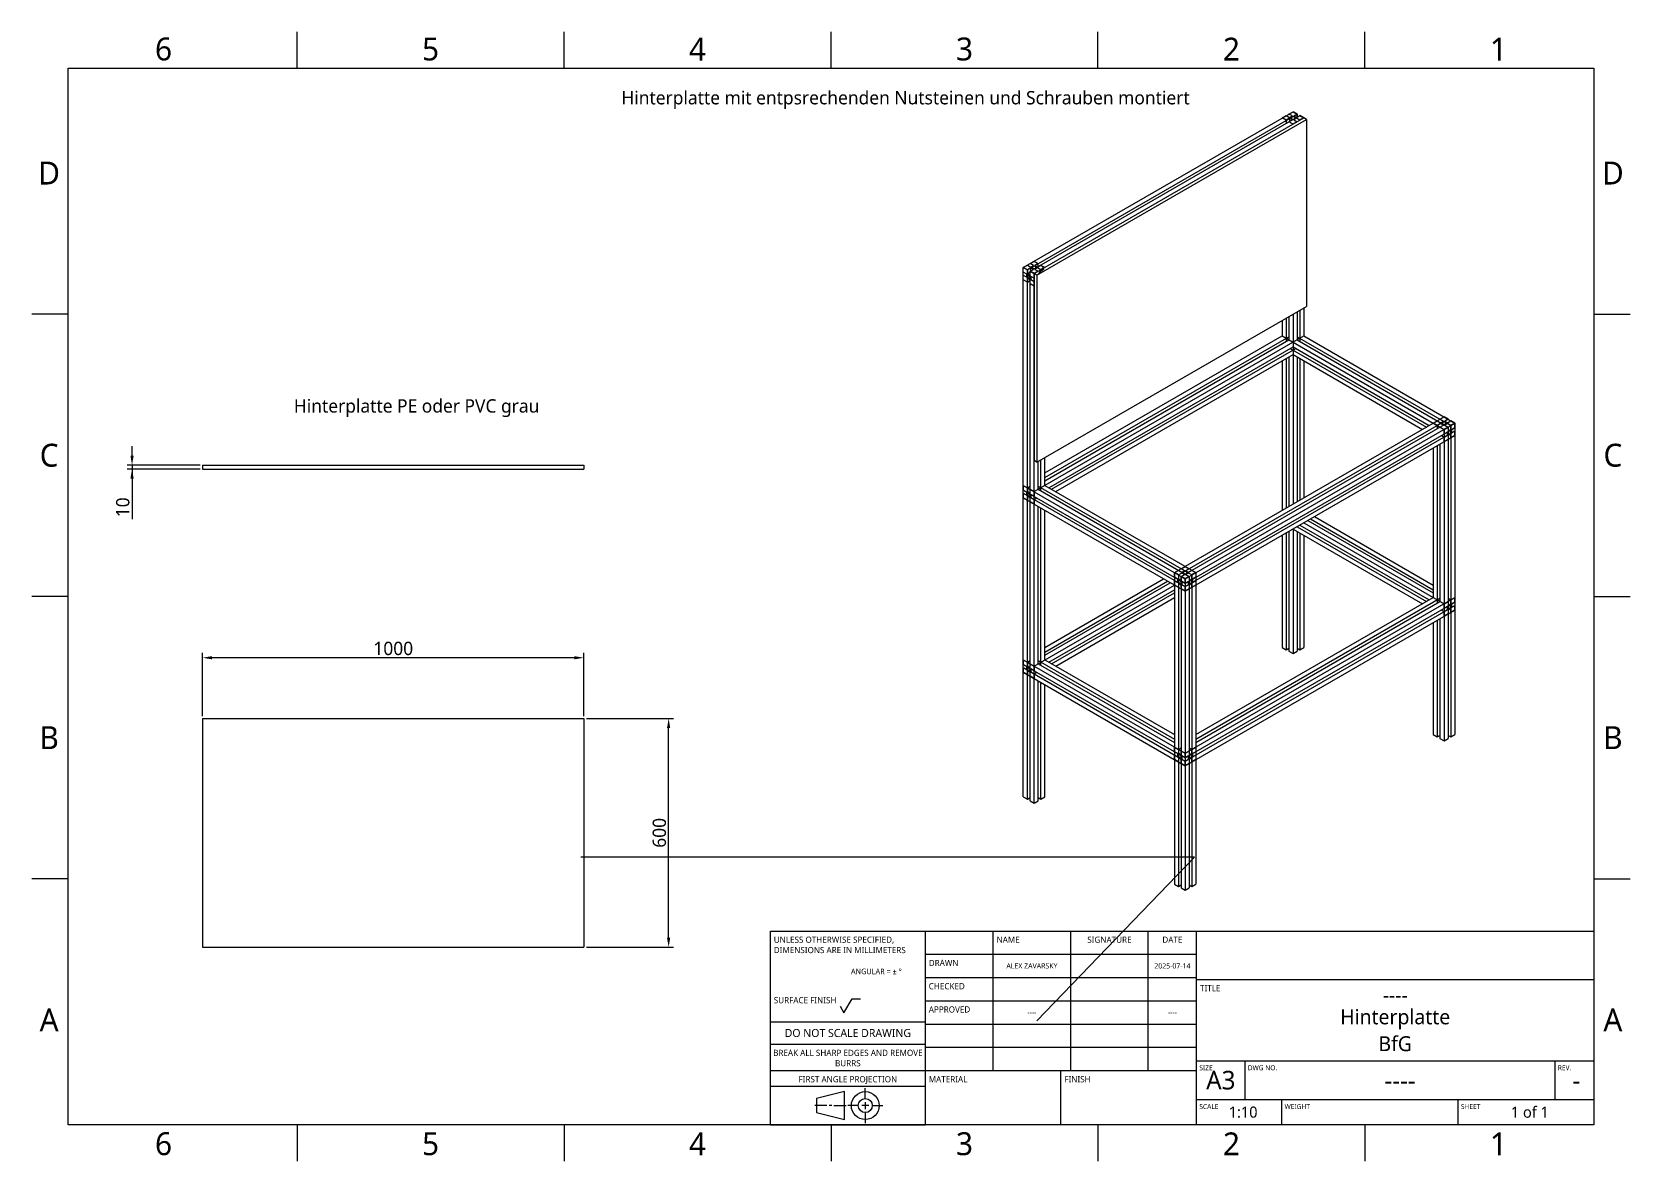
# Model space of a CAD drawing. Extents: x 1 to 420, y 0 to 296.
import ezdxf

# ---------------------------------------------------------------- set-up
doc = ezdxf.new("R2010")
doc.units = 0
doc.header["$LTSCALE"] = 12.7
doc.header["$MEASUREMENT"] = 0
doc.header["$PDMODE"] = 33
doc.header["$PDSIZE"] = 1
doc.layers.get('DEFPOINTS').update_dxf_attribs({"linetype": 'CONTINUOUS'})
for name, color, linetype in [('ANNOTATION_TEXT', 7, 'CONTINUOUS'), ('BORDER_FRAME', 7, 'CONTINUOUS'), ('BORDER_ZONES', 7, 'CONTINUOUS'), ('TITLE_BLOCK', 7, 'CONTINUOUS'), ('VISIBLE', 7, 'CONTINUOUS')]:
    doc.layers.add(name, color=color, linetype=linetype)
doc.styles.add('ONSHAPE-STANDARD', font='NotoSans-Regular.ttf')
doc.styles.add('ONSHAPE-STANDARD-DIMENSION', font='')
doc.styles.add('ONSHAPE-STANDARD-FIELDS', font='')
doc.styles.add('ONSHAPE-STANDARD-NOTESTYLE', font='Noto Sans', dxfattribs={"height": 3.5})
doc.styles.get('ONSHAPE-STANDARD-DIMENSION').set_extended_font_data('Noto Sans')
doc.styles.get('ONSHAPE-STANDARD-FIELDS').set_extended_font_data('Noto Sans')
doc.dimstyles.new('ONSHAPE-ISO-25$0', dxfattribs={"dimtxt": 3.5, "dimasz": 2.5, "dimexe": 1.25, "dimexo": 0.625, "dimtad": 1, "dimtxsty": 'ONSHAPE-STANDARD-DIMENSION', "dimcen": 2.5, "dimclrd": 7, "dimclre": 7, "dimclrt": 7, "dimadec": 1, "dimazin": 3, "dimtfac": 1, "dimtmove": 0, "dimatfit": 3})

# ---------------------------------------------------------------- blocks, each defined once
blk = doc.blocks.new('*D1')
at = {"layer": 'ANNOTATION_TEXT', "color": 7}
for p, q in [((146.36, 116.54), (169.18, 116.54)), ((167.93, 59.04), (167.93, 114.04)), ((146.36, 56.54), (169.18, 56.54))]:
    blk.add_line(p, q, dxfattribs=at)
for points in [[(168.34, 114.04), (167.51, 114.04), (167.93, 116.54)], [(167.51, 59.04), (168.34, 59.04), (167.93, 56.54)]]:
    blk.add_solid(points, dxfattribs=at)
at = {"layer": 'DEFPOINTS', "color": 0}
for p in [(145.73, 116.54), (167.93, 116.54), (167.93, 116.54), (145.73, 56.54)]:
    blk.add_point(p, dxfattribs=at)
at = {"layer": 'ANNOTATION_TEXT', "color": 7, "insert": (165.51, 86.54), "char_height": 3.5, "attachment_point": 5, "rotation": 90, "style": 'ONSHAPE-STANDARD-DIMENSION'}
blk.add_mtext('600', dxfattribs=at)
blk = doc.blocks.new('*D2')
at = {"layer": 'ANNOTATION_TEXT', "color": 7}
for p, q in [((45.73, 117.16), (45.73, 133.69)), ((143.23, 132.44), (48.23, 132.44)), ((145.73, 117.16), (145.73, 133.69))]:
    blk.add_line(p, q, dxfattribs=at)
for points in [[(48.23, 132.86), (48.23, 132.03), (45.73, 132.44)], [(143.23, 132.03), (143.23, 132.86), (145.73, 132.44)]]:
    blk.add_solid(points, dxfattribs=at)
at = {"layer": 'DEFPOINTS', "color": 0}
for p in [(45.73, 132.44), (45.73, 132.44), (45.73, 116.54), (145.73, 116.54)]:
    blk.add_point(p, dxfattribs=at)
at = {"layer": 'ANNOTATION_TEXT', "color": 7, "insert": (95.73, 134.86), "char_height": 3.5, "attachment_point": 5, "style": 'ONSHAPE-STANDARD-DIMENSION'}
blk.add_mtext('1000', dxfattribs=at)
blk = doc.blocks.new('*D3')
at = {"layer": 'ANNOTATION_TEXT', "color": 7}
for p, q in [((27.24, 185.42), (27.24, 187.92)), ((45.11, 182.92), (25.99, 182.92)), ((45.11, 181.92), (25.99, 181.92)), ((27.24, 182.92), (27.24, 181.92)), ((27.24, 181.92), (27.24, 168.8)), ((27.24, 179.42), (27.24, 176.92))]:
    blk.add_line(p, q, dxfattribs=at)
for points in [[(26.83, 185.42), (27.66, 185.42), (27.24, 182.92)], [(27.66, 179.42), (26.83, 179.42), (27.24, 181.92)]]:
    blk.add_solid(points, dxfattribs=at)
at = {"layer": 'DEFPOINTS', "color": 0}
for p in [(27.24, 181.92), (27.24, 181.92), (45.73, 182.92), (45.73, 181.92)]:
    blk.add_point(p, dxfattribs=at)
at = {"layer": 'ANNOTATION_TEXT', "color": 7, "insert": (24.82, 171.88), "char_height": 3.5, "attachment_point": 5, "rotation": 90, "style": 'ONSHAPE-STANDARD-DIMENSION'}
blk.add_mtext('10', dxfattribs=at)

msp = doc.modelspace()

# ---------------------------------------------------------------- linework, layer by layer
at = {"layer": 'ANNOTATION_TEXT', "extrusion": (0, -0.876918, -0.480639)}
msp.add_lwpolyline([(264.4589, -77.5594), (305.7844, -166.7707), (144.9506, -166.7707)], dxfattribs=at)
at = {"layer": 'ANNOTATION_TEXT'}
msp.add_solid([(266.4938, 234.2436), (264.4589, 232.7327), (265.8938, 234.8219)], dxfattribs=at)
at = {"layer": 'BORDER_FRAME'}
for p, q in [((10.5, 10), (10.5, 287)), ((10.5, 287), (410.5, 287)), ((410.5, 287), (410.5, 10)), ((410.5, 10), (10.5, 10))]:
    msp.add_line(p, q, dxfattribs=at)
at = {"layer": 'BORDER_ZONES'}
for p, q in [((70.5, 287), (70.5, 296.5)), ((140.5, 287), (140.5, 296.5)), ((210.5, 287), (210.5, 296.5)), ((280.5, 287), (280.5, 296.5)), ((350.5, 287), (350.5, 296.5)), ((10.5, 222.5), (1, 222.5)), ((410.5, 222.5), (420, 222.5)), ((10.5, 148.5), (1, 148.5)), ((410.5, 148.5), (420, 148.5)), ((10.5, 74.5), (1, 74.5)), ((410.5, 74.5), (420, 74.5)), ((70.5, 10), (70.5, 0.5)), ((140.5, 10), (140.5, 0.5)), ((210.5, 10), (210.5, 0.5)), ((280.5, 10), (280.5, 0.5)), ((350.5, 10), (350.5, 0.5))]:
    msp.add_line(p, q, dxfattribs=at)
at = {"layer": 'TITLE_BLOCK'}
for p, q in [((194.6, 10), (194.6, 60.8)), ((194.6, 60.8), (235.24, 60.8)), ((235.24, 10), (235.24, 60.8)), ((235.24, 60.8), (306.36, 60.8)), ((253.02, 24.224), (253.02, 60.8)), ((273.34, 24.224), (273.34, 60.8)), ((293.66, 24.224), (293.66, 60.8)), ((306.36, 10), (306.36, 60.8)), ((306.36, 60.8), (410.5, 60.8)), ((235.24, 54.704), (306.36, 54.704)), ((235.24, 48.608), (306.36, 48.608)), ((306.36, 48.1), (410.5, 48.1)), ((213.904, 39.3298), (216.0376, 43.0253)), ((216.0376, 43.0253), (218.2728, 43.0253)), ((235.24, 42.512), (306.36, 42.512)), ((212.888, 41.0896), (213.904, 39.3298)), ((194.6, 37.0256), (235.24, 37.0256)), ((235.24, 36.416), (306.36, 36.416)), ((194.6, 31.1328), (235.24, 31.1328)), ((235.24, 30.32), (306.36, 30.32)), ((306.36, 26.764), (410.5, 26.764)), ((319.06, 16.604), (319.06, 26.764)), ((400.34, 16.604), (400.34, 26.764)), ((194.6, 24.224), (235.24, 24.224)), ((235.24, 24.224), (306.36, 24.224)), ((270.8, 10), (270.8, 24.224)), ((194.6, 20.16), (235.24, 20.16)), ((214.0056, 18.697), (206.6904, 16.8682)), ((206.6904, 16.8682), (206.6904, 13.2106)), ((214.0056, 11.3818), (214.0056, 18.697)), ((219.492, 16.8682), (219.492, 19.6114)), ((209.4336, 15.0394), (206.2332, 15.0394)), ((206.6904, 13.2106), (214.0056, 11.3818)), ((210.7138, 15.0394), (209.9822, 15.0394)), ((211.2624, 15.0394), (214.4628, 15.0394)), ((217.6632, 15.0394), (214.92, 15.0394)), ((220.4064, 15.0394), (218.5776, 15.0394)), ((219.492, 15.9538), (219.492, 14.125)), ((219.492, 13.2106), (219.492, 10.4674)), ((221.3208, 15.0394), (224.064, 15.0394)), ((306.36, 16.604), (410.5, 16.604)), ((328.712, 10), (328.712, 16.604)), ((374.94, 10), (374.94, 16.604)), ((194.6, 10), (235.24, 10))]:
    msp.add_line(p, q, dxfattribs=at)
for radius in [3.6576, 1.8288]:
    msp.add_circle((219.492, 15.0394), radius, dxfattribs=at)
at = {"layer": 'VISIBLE'}
for p, q in [((260.9234, 234.7739), (331.6341, 275.5988)), ((261.9841, 234.1616), (332.6947, 274.9864)), ((262.6912, 233.7533), (333.4018, 274.5781)), ((263.7518, 233.1409), (334.4625, 273.9658)), ((263.7518, 233.1409), (334.4625, 273.9658)), ((264.4589, 232.7327), (335.1696, 273.5575)), ((328.8056, 273.9658), (329.8663, 274.5781)), ((329.8663, 273.3534), (328.8056, 273.9658)), ((329.8663, 274.5781), (330.7502, 274.0678)), ((330.7502, 273.8637), (329.8663, 273.3534)), ((329.8663, 273.3534), (329.8663, 272.5369)), ((330.5734, 274.9864), (331.6341, 275.5988)), ((331.4573, 274.4761), (330.5734, 274.9864)), ((330.5734, 272.9451), (331.4573, 273.4554)), ((331.6341, 272.3328), (330.5734, 272.9451)), ((330.7502, 274.0678), (331.4573, 274.4761)), ((331.4573, 273.4554), (330.7502, 273.8637)), ((330.7502, 273.8637), (330.7502, 273.0472)), ((331.6341, 275.5988), (332.6947, 274.9864)), ((332.6947, 274.9864), (331.6341, 275.5988)), ((332.6947, 272.9451), (331.6341, 272.3328)), ((332.6947, 274.9864), (331.8108, 274.4761)), ((331.8108, 274.4761), (332.518, 274.0678)), ((332.518, 273.8637), (331.8108, 273.4554)), ((331.8108, 273.4554), (332.6947, 272.9451)), ((332.518, 274.0678), (333.4018, 274.5781)), ((333.4018, 273.3534), (332.518, 273.8637)), ((332.6947, 274.9864), (332.6947, 274.1699)), ((332.6947, 274.1699), (332.6947, 274.9864)), ((333.4018, 274.5781), (334.4625, 273.9658)), ((334.4625, 273.9658), (333.4018, 274.5781)), ((334.4625, 273.9658), (333.4018, 273.3534)), ((335.1696, 273.5575), (334.4625, 273.9658)), ((335.1696, 273.5575), (335.1696, 224.5677)), ((260.9234, 234.7739), (261.9841, 235.3863)), ((261.9841, 234.1616), (260.9234, 234.7739)), ((260.9234, 95.9695), (260.9234, 234.7739)), ((260.9234, 234.7739), (261.9841, 234.1616)), ((260.9234, 233.5492), (260.9234, 234.7739)), ((261.9841, 235.3863), (262.8679, 234.876)), ((262.8679, 234.6719), (261.9841, 234.1616)), ((262.6912, 235.7945), (263.7518, 236.4069)), ((263.575, 235.2842), (262.6912, 235.7945)), ((262.8679, 234.876), (263.575, 235.2842)), ((262.8679, 233.8554), (262.8679, 234.6719)), ((263.575, 234.2636), (262.8679, 234.6719)), ((263.7518, 236.4069), (264.8125, 235.7945)), ((264.8125, 235.7945), (263.9286, 235.2842)), ((263.9286, 235.2842), (264.6357, 234.876)), ((264.6357, 234.6719), (263.9286, 234.2636)), ((264.6357, 234.876), (265.5196, 235.3863)), ((265.5196, 234.1616), (264.6357, 234.6719)), ((264.8125, 234.978), (264.8125, 235.7945)), ((265.5196, 235.3863), (266.5802, 234.7739)), ((266.5802, 234.7739), (265.5196, 234.1616)), ((261.8073, 233.0389), (260.9234, 233.5492)), ((260.9234, 232.7327), (261.8073, 232.2224)), ((260.9234, 231.5079), (260.9234, 232.7327)), ((261.9841, 230.8956), (260.9234, 231.5079)), ((261.8073, 232.2224), (261.8073, 233.0389)), ((261.9841, 95.3571), (261.9841, 234.1616)), ((261.9841, 234.1616), (261.9841, 233.1409)), ((261.9841, 233.1409), (262.6912, 233.5492)), ((261.9841, 233.1409), (262.6912, 232.7327)), ((261.9841, 231.9162), (261.9841, 230.8956)), ((262.6912, 231.5079), (261.9841, 231.9162)), ((261.9841, 230.8956), (262.6912, 231.3038)), ((262.6912, 233.7533), (263.575, 234.2636)), ((263.7518, 233.1409), (262.6912, 233.7533)), ((262.6912, 94.9489), (262.6912, 233.7533)), ((262.6912, 233.7533), (263.7518, 233.1409)), ((262.6912, 232.7327), (262.6912, 233.7533)), ((262.6912, 230.4873), (262.6912, 231.5079)), ((263.7518, 229.8749), (262.6912, 230.4873)), ((262.8679, 232.4265), (262.8679, 231.61)), ((263.7518, 231.9162), (262.8679, 232.4265)), ((262.8679, 231.61), (263.7518, 231.0997)), ((264.8125, 233.7533), (263.7518, 233.1409)), ((263.7518, 94.3365), (263.7518, 233.1409)), ((263.7518, 233.1409), (263.7518, 231.9162)), ((263.7518, 233.1409), (263.7518, 184.1511)), ((264.4589, 232.7327), (263.7518, 233.1409)), ((263.7518, 231.0997), (263.7518, 229.8749)), ((263.9286, 234.2636), (264.8125, 233.7533)), ((264.4589, 232.7327), (264.4589, 183.7429)), ((264.4589, 183.7429), (335.1696, 224.5677)), ((331.6341, 222.5265), (331.6341, 172.7202)), ((332.6947, 223.1388), (332.6947, 215.7904)), ((333.4018, 223.5471), (333.4018, 215.3821)), ((334.4625, 224.1595), (334.4625, 216.811)), ((328.8056, 220.8935), (328.8056, 216.811)), ((329.8663, 221.5059), (329.8663, 215.3821)), ((330.5734, 221.9141), (330.5734, 215.7904)), ((263.7518, 175.9862), (334.4625, 216.811)), ((266.5802, 180.8851), (328.8056, 216.811)), ((266.5802, 179.6604), (330.5734, 216.6069)), ((266.5802, 178.8439), (330.5734, 215.7904)), ((267.6409, 177.0068), (331.6341, 213.9533)), ((328.8056, 216.811), (371.232, 192.3161)), ((331.6341, 213.9533), (367.343, 193.3367)), ((332.6947, 216.6069), (372.9998, 193.3367)), ((332.6947, 215.7904), (372.2927, 192.9285)), ((334.4625, 216.811), (374.0605, 193.9491)), ((268.348, 176.5985), (332.3412, 213.545)), ((269.4087, 175.9862), (331.6341, 211.912)), ((328.8056, 210.279), (328.8056, 171.0872)), ((329.8663, 210.8914), (329.8663, 171.6996)), ((330.5734, 211.2996), (330.5734, 172.1078)), ((330.927, 213.545), (366.6359, 192.9285)), ((331.6341, 211.912), (365.5752, 192.3161)), ((332.6947, 211.2996), (332.6947, 173.3326)), ((333.4018, 210.8914), (333.4018, 173.7408)), ((334.4625, 210.279), (334.4625, 174.3532)), ((300.5214, 154.7573), (371.232, 195.5821)), ((301.582, 154.1449), (372.2927, 194.9697)), ((302.2891, 153.7366), (372.9998, 194.5615)), ((303.3498, 153.1243), (374.0605, 193.9491)), ((368.4036, 193.9491), (369.4643, 194.5615)), ((369.4643, 193.3367), (368.4036, 193.9491)), ((369.4643, 194.5615), (370.3482, 194.0512)), ((370.3482, 193.847), (369.4643, 193.3367)), ((369.4643, 193.3367), (369.4643, 192.5202)), ((370.1714, 194.9697), (371.232, 195.5821)), ((371.0553, 194.4594), (370.1714, 194.9697)), ((370.1714, 192.9285), (371.0553, 193.4388)), ((371.232, 192.3161), (370.1714, 192.9285)), ((370.3482, 194.0512), (371.0553, 194.4594)), ((371.0553, 193.4388), (370.3482, 193.847)), ((372.2927, 194.9697), (371.232, 195.5821)), ((371.232, 195.5821), (372.2927, 194.9697)), ((371.232, 192.3161), (372.2927, 192.9285)), ((372.2927, 192.9285), (371.232, 192.3161)), ((372.2927, 194.9697), (371.4088, 194.4594)), ((371.4088, 194.4594), (372.1159, 194.0512)), ((372.1159, 193.847), (371.4088, 193.4388)), ((371.4088, 193.4388), (372.2927, 192.9285)), ((372.1159, 194.0512), (372.9998, 194.5615)), ((372.9998, 193.3367), (372.1159, 193.847)), ((372.2927, 192.9285), (372.2927, 191.9079)), ((372.2927, 192.9285), (372.2927, 111.2788)), ((374.0605, 193.9491), (372.9998, 194.5615)), ((372.9998, 194.5615), (374.0605, 193.9491)), ((372.9998, 193.3367), (374.0605, 193.9491)), ((374.0605, 193.9491), (372.9998, 193.3367)), ((372.9998, 192.3161), (372.9998, 193.3367)), ((372.9998, 193.3367), (372.9998, 111.6871)), ((374.0605, 192.7243), (374.0605, 193.9491)), ((374.0605, 193.9491), (374.0605, 192.7243)), ((374.0605, 193.9491), (374.0605, 112.2994)), ((303.3498, 151.8995), (374.0605, 192.7243)), ((303.3498, 151.083), (374.0605, 191.9079)), ((303.3498, 149.8583), (374.0605, 190.6831)), ((370.5249, 190.6831), (371.232, 190.2749)), ((371.232, 191.0914), (371.232, 192.3161)), ((371.232, 192.3161), (371.232, 110.6664)), ((372.1159, 191.6017), (371.232, 191.0914)), ((371.232, 190.2749), (372.1159, 190.7852)), ((371.232, 189.0501), (371.232, 190.2749)), ((372.2927, 189.6625), (371.232, 189.0501)), ((372.1159, 190.7852), (372.1159, 191.6017)), ((372.2927, 191.9079), (372.9998, 192.3161)), ((372.9998, 191.0914), (372.2927, 190.6831)), ((372.2927, 190.6831), (372.2927, 189.6625)), ((372.9998, 190.0707), (372.9998, 191.0914)), ((374.0605, 190.6831), (372.9998, 190.0707)), ((374.0605, 192.7243), (373.1766, 192.214)), ((373.1766, 192.214), (373.1766, 191.3975)), ((373.1766, 191.3975), (374.0605, 191.9079)), ((374.0605, 190.6831), (374.0605, 191.9079)), ((374.0605, 191.9079), (374.0605, 190.6831)), ((266.5802, 177.6192), (266.5802, 184.9676)), ((368.4036, 187.4171), (368.4036, 148.2253)), ((369.4643, 188.0295), (369.4643, 146.7964)), ((370.1714, 188.4377), (370.1714, 147.2047)), ((45.7336, 182.9218), (145.7336, 182.9218)), ((45.7336, 182.9218), (45.7336, 181.9218)), ((45.7336, 181.9218), (145.7336, 181.9218)), ((145.7336, 182.9218), (145.7336, 181.9218)), ((264.4589, 183.7429), (263.7518, 184.1511)), ((264.8125, 176.5985), (264.8125, 183.947)), ((265.5196, 176.1903), (265.5196, 184.3553)), ((260.9234, 176.3944), (260.9234, 177.6192)), ((260.9234, 177.6192), (261.9841, 177.0068)), ((260.9234, 177.6192), (260.9234, 176.3944)), ((260.9234, 177.6192), (303.3498, 153.1243)), ((261.8073, 175.8841), (260.9234, 176.3944)), ((260.9234, 176.3944), (303.3498, 151.8995)), ((261.9841, 177.0068), (262.6912, 177.415)), ((261.9841, 177.0068), (261.9841, 175.9862)), ((261.9841, 175.9862), (262.6912, 175.5779)), ((262.6912, 176.5985), (263.7518, 175.9862)), ((262.6912, 175.5779), (262.6912, 176.5985)), ((263.7518, 175.9862), (263.7518, 174.7614)), ((264.8125, 177.415), (305.1176, 154.1449)), ((264.8125, 176.5985), (304.4105, 153.7366)), ((266.5802, 177.6192), (306.1782, 154.7573)), ((260.9234, 174.3532), (260.9234, 175.5779)), ((260.9234, 175.5779), (261.8073, 175.0676)), ((260.9234, 175.5779), (260.9234, 174.3532)), ((260.9234, 175.5779), (303.3498, 151.083)), ((261.9841, 173.7408), (260.9234, 174.3532)), ((260.9234, 174.3532), (303.3498, 149.8583)), ((261.8073, 175.0676), (261.8073, 175.8841)), ((262.6912, 174.3532), (261.9841, 174.7614)), ((261.9841, 174.7614), (261.9841, 173.7408)), ((262.6912, 173.3326), (262.6912, 174.3532)), ((263.7518, 172.7202), (262.6912, 173.3326)), ((262.8679, 175.2717), (262.8679, 174.4552)), ((263.7518, 174.7614), (262.8679, 175.2717)), ((262.8679, 174.4552), (263.7518, 173.9449)), ((263.7518, 173.9449), (264.4589, 174.3532)), ((263.7518, 173.9449), (263.7518, 172.7202)), ((264.8125, 130.8747), (264.8125, 172.1078)), ((265.5196, 130.4665), (265.5196, 171.6996)), ((266.5802, 131.8954), (266.5802, 171.0872)), ((334.4625, 167.8212), (371.232, 146.5923)), ((335.5232, 168.4336), (368.4036, 149.45)), ((336.2303, 168.8418), (368.4036, 150.2665)), ((337.2909, 169.4542), (368.4036, 151.4913)), ((328.8056, 164.5552), (328.8056, 135.1613)), ((329.8663, 165.1676), (329.8663, 134.549)), ((330.5734, 165.5758), (330.5734, 134.1407)), ((331.6341, 166.1882), (331.6341, 133.5283)), ((331.6341, 166.1882), (365.5752, 146.5923)), ((332.6947, 166.8006), (366.6359, 147.2047)), ((332.6947, 165.5758), (332.6947, 134.1407)), ((333.4018, 167.2088), (367.343, 147.6129)), ((333.4018, 165.1676), (333.4018, 134.549)), ((334.4625, 164.5552), (334.4625, 135.1613)), ((300.5214, 154.7573), (301.582, 155.3696)), ((301.582, 155.3696), (302.4659, 154.8593)), ((302.2891, 155.7779), (303.3498, 156.3903)), ((303.173, 155.2676), (302.2891, 155.7779)), ((302.4659, 154.8593), (303.173, 155.2676)), ((303.3498, 156.3903), (304.4105, 155.7779)), ((304.4105, 155.7779), (303.5266, 155.2676)), ((303.5266, 155.2676), (304.2337, 154.8593)), ((304.2337, 154.8593), (305.1176, 155.3696)), ((305.1176, 155.3696), (306.1782, 154.7573)), ((263.7518, 130.2624), (300.5214, 151.4913)), ((266.5802, 135.1613), (297.6929, 153.1243)), ((266.5802, 133.9366), (298.7536, 152.5119)), ((266.5802, 133.1201), (299.4607, 152.1036)), ((300.5214, 154.7573), (301.582, 154.1449)), ((300.5214, 153.5325), (300.5214, 154.7573)), ((300.5214, 154.7573), (300.5214, 73.1076)), ((301.582, 154.1449), (300.5214, 154.7573)), ((301.4053, 153.0222), (300.5214, 153.5325)), ((300.5214, 152.716), (301.4053, 152.2057)), ((300.5214, 151.4913), (300.5214, 152.716)), ((301.582, 150.8789), (300.5214, 151.4913)), ((301.4053, 152.2057), (301.4053, 153.0222)), ((302.4659, 154.6552), (301.582, 154.1449)), ((301.582, 154.1449), (301.582, 153.1243)), ((301.582, 154.1449), (301.582, 72.4952)), ((301.582, 153.1243), (302.2891, 152.716)), ((301.582, 151.8995), (301.582, 150.8789)), ((302.2891, 151.4913), (301.582, 151.8995)), ((302.2891, 153.7366), (303.173, 154.2469)), ((302.2891, 153.7366), (303.3498, 153.1243)), ((302.2891, 152.716), (302.2891, 153.7366)), ((302.2891, 153.7366), (302.2891, 72.087)), ((303.3498, 153.1243), (302.2891, 153.7366)), ((302.2891, 150.4707), (302.2891, 151.4913)), ((303.173, 154.2469), (302.4659, 154.6552)), ((302.4659, 152.4098), (302.4659, 151.5933)), ((303.3498, 151.8995), (302.4659, 152.4098)), ((302.4659, 151.5933), (303.3498, 151.083)), ((303.3498, 153.1243), (304.4105, 153.7366)), ((304.4105, 153.7366), (303.3498, 153.1243)), ((303.3498, 151.8995), (303.3498, 153.1243)), ((303.3498, 153.1243), (303.3498, 151.8995)), ((303.3498, 153.1243), (303.3498, 71.4746)), ((304.2337, 152.4098), (303.3498, 151.8995)), ((303.3498, 151.083), (304.2337, 151.5933)), ((303.3498, 149.8583), (303.3498, 151.083)), ((303.3498, 151.083), (303.3498, 149.8583)), ((304.2337, 154.6552), (303.5266, 154.2469)), ((303.5266, 154.2469), (304.4105, 153.7366)), ((305.1176, 154.1449), (304.2337, 154.6552)), ((304.2337, 151.5933), (304.2337, 152.4098)), ((304.4105, 153.7366), (304.4105, 152.716)), ((304.4105, 153.7366), (304.4105, 72.087)), ((304.4105, 152.716), (305.1176, 153.1243)), ((305.1176, 151.8995), (304.4105, 151.4913)), ((304.4105, 151.4913), (304.4105, 150.4707)), ((305.1176, 154.1449), (306.1782, 154.7573)), ((306.1782, 154.7573), (305.1176, 154.1449)), ((305.1176, 153.1243), (305.1176, 154.1449)), ((305.1176, 154.1449), (305.1176, 72.4952)), ((305.1176, 150.8789), (305.1176, 151.8995)), ((306.1782, 151.4913), (305.1176, 150.8789)), ((306.1782, 153.5325), (305.2943, 153.0222)), ((305.2943, 153.0222), (305.2943, 152.2057)), ((305.2943, 152.2057), (306.1782, 152.716)), ((306.1782, 154.7573), (306.1782, 153.5325)), ((306.1782, 154.7573), (306.1782, 73.1076)), ((306.1782, 152.716), (306.1782, 151.4913)), ((267.6409, 131.283), (300.5214, 150.2665)), ((268.348, 130.8747), (300.5214, 149.45)), ((269.4087, 130.2624), (300.5214, 148.2253)), ((303.3498, 149.8583), (302.2891, 150.4707)), ((304.4105, 150.4707), (303.3498, 149.8583)), ((303.3498, 107.4005), (374.0605, 148.2253)), ((303.3498, 106.1757), (374.0605, 147.0005)), ((306.1782, 112.2994), (368.4036, 148.2253)), ((306.1782, 111.0747), (370.1714, 148.0212)), ((306.1782, 110.2582), (370.1714, 147.2047)), ((371.232, 146.5923), (372.2927, 147.2047)), ((372.2927, 148.0212), (372.9998, 147.6129)), ((372.2927, 147.2047), (372.2927, 146.184)), ((372.9998, 147.6129), (374.0605, 148.2253)), ((372.9998, 146.5923), (372.9998, 147.6129)), ((374.0605, 147.0005), (373.1766, 146.4902)), ((374.0605, 147.0005), (374.0605, 148.2253)), ((374.0605, 148.2253), (374.0605, 147.0005)), ((303.3498, 105.3592), (374.0605, 146.184)), ((303.3498, 104.1345), (374.0605, 144.9593)), ((370.1714, 142.7139), (370.1714, 111.2788)), ((370.5249, 144.9593), (371.232, 144.5511)), ((371.232, 145.3675), (371.232, 146.5923)), ((372.1159, 145.8779), (371.232, 145.3675)), ((371.232, 144.5511), (372.1159, 145.0614)), ((371.232, 143.3263), (371.232, 144.5511)), ((372.2927, 143.9387), (371.232, 143.3263)), ((372.1159, 145.0614), (372.1159, 145.8779)), ((372.2927, 146.184), (372.9998, 146.5923)), ((372.9998, 145.3675), (372.2927, 144.9593)), ((372.2927, 144.9593), (372.2927, 143.9387)), ((372.9998, 144.3469), (372.9998, 145.3675)), ((374.0605, 144.9593), (372.9998, 144.3469)), ((373.1766, 146.4902), (373.1766, 145.6737)), ((373.1766, 145.6737), (374.0605, 146.184)), ((374.0605, 144.9593), (374.0605, 146.184)), ((374.0605, 146.184), (374.0605, 144.9593)), ((368.4036, 141.6933), (368.4036, 112.2994)), ((369.4643, 142.3057), (369.4643, 111.6871)), ((328.8056, 135.1613), (329.8663, 134.549)), ((329.8663, 134.549), (330.5734, 134.9572)), ((330.5734, 134.1407), (331.6341, 133.5283)), ((331.6341, 133.5283), (332.6947, 134.1407)), ((332.6947, 134.9572), (333.4018, 134.549)), ((333.4018, 134.549), (334.4625, 135.1613)), ((260.9234, 131.8954), (261.9841, 131.283)), ((260.9234, 130.6706), (260.9234, 131.8954)), ((260.9234, 131.8954), (260.9234, 130.6706)), ((260.9234, 131.8954), (303.3498, 107.4005)), ((261.8073, 130.1603), (260.9234, 130.6706)), ((260.9234, 130.6706), (303.3498, 106.1757)), ((261.8073, 129.3438), (261.8073, 130.1603)), ((261.9841, 131.283), (262.6912, 131.6912)), ((261.9841, 131.283), (261.9841, 130.2624)), ((261.9841, 130.2624), (262.6912, 129.8541)), ((262.6912, 129.8541), (262.6912, 130.8747)), ((262.6912, 130.8747), (263.7518, 130.2624)), ((263.7518, 130.2624), (263.7518, 129.0376)), ((264.8125, 131.6912), (300.5214, 111.0747)), ((264.8125, 130.8747), (300.5214, 110.2582)), ((266.5802, 131.8954), (300.5214, 112.2994)), ((260.9234, 129.8541), (261.8073, 129.3438)), ((260.9234, 128.6294), (260.9234, 129.8541)), ((260.9234, 129.8541), (260.9234, 128.6294)), ((260.9234, 129.8541), (303.3498, 105.3592)), ((261.9841, 128.017), (260.9234, 128.6294)), ((260.9234, 128.6294), (303.3498, 104.1345)), ((261.9841, 129.0376), (261.9841, 128.017)), ((262.6912, 128.6294), (261.9841, 129.0376)), ((262.6912, 127.6087), (262.6912, 128.6294)), ((263.7518, 126.9964), (262.6912, 127.6087)), ((262.8679, 129.5479), (262.8679, 128.7314)), ((263.7518, 129.0376), (262.8679, 129.5479)), ((262.8679, 128.7314), (263.7518, 128.2211)), ((263.7518, 128.2211), (264.4589, 128.6294)), ((263.7518, 128.2211), (263.7518, 126.9964)), ((264.8125, 94.9489), (264.8125, 126.384)), ((265.5196, 95.3571), (265.5196, 125.9758)), ((266.5802, 95.9695), (266.5802, 125.3634)), ((45.7336, 116.5363), (45.7336, 56.5363)), ((45.7336, 116.5363), (145.7336, 116.5363)), ((145.7336, 116.5363), (145.7336, 56.5363)), ((300.5214, 109.0334), (301.582, 108.4211)), ((300.5214, 107.8087), (300.5214, 109.0334)), ((305.1176, 108.4211), (306.1782, 109.0334)), ((306.1782, 109.0334), (306.1782, 107.8087)), ((368.4036, 112.2994), (369.4643, 111.6871)), ((369.4643, 111.6871), (370.1714, 112.0953)), ((370.1714, 111.2788), (371.232, 110.6664)), ((371.232, 110.6664), (372.2927, 111.2788)), ((372.2927, 112.0953), (372.9998, 111.6871)), ((372.9998, 111.6871), (374.0605, 112.2994)), ((301.4053, 107.2984), (300.5214, 107.8087)), ((300.5214, 106.9922), (301.4053, 106.4819)), ((300.5214, 105.7675), (300.5214, 106.9922)), ((301.582, 105.1551), (300.5214, 105.7675)), ((301.4053, 106.4819), (301.4053, 107.2984)), ((301.582, 108.4211), (302.2891, 108.8293)), ((301.582, 108.4211), (301.582, 107.4005)), ((301.582, 107.4005), (302.2891, 106.9922)), ((301.582, 106.1757), (301.582, 105.1551)), ((302.2891, 105.7675), (301.582, 106.1757)), ((302.2891, 106.9922), (302.2891, 108.0128)), ((302.2891, 108.0128), (303.3498, 107.4005)), ((302.2891, 104.7468), (302.2891, 105.7675)), ((303.3498, 106.1757), (302.4659, 106.686)), ((302.4659, 106.686), (302.4659, 105.8695)), ((302.4659, 105.8695), (303.3498, 105.3592)), ((303.3498, 107.4005), (304.4105, 108.0128)), ((303.3498, 107.4005), (303.3498, 106.1757)), ((303.3498, 106.1757), (303.3498, 107.4005)), ((304.2337, 106.686), (303.3498, 106.1757)), ((303.3498, 105.3592), (304.2337, 105.8695)), ((303.3498, 105.3592), (303.3498, 104.1345)), ((303.3498, 104.1345), (303.3498, 105.3592)), ((304.2337, 105.8695), (304.2337, 106.686)), ((304.4105, 108.8293), (305.1176, 108.4211)), ((304.4105, 108.0128), (304.4105, 106.9922)), ((304.4105, 106.9922), (305.1176, 107.4005)), ((305.1176, 106.1757), (304.4105, 105.7675)), ((304.4105, 105.7675), (304.4105, 104.7468)), ((305.1176, 107.4005), (305.1176, 108.4211)), ((305.1176, 105.1551), (305.1176, 106.1757)), ((306.1782, 105.7675), (305.1176, 105.1551)), ((306.1782, 107.8087), (305.2943, 107.2984)), ((305.2943, 107.2984), (305.2943, 106.4819)), ((305.2943, 106.4819), (306.1782, 106.9922)), ((306.1782, 106.9922), (306.1782, 105.7675)), ((303.3498, 104.1345), (302.2891, 104.7468)), ((304.4105, 104.7468), (303.3498, 104.1345)), ((260.9234, 95.9695), (261.9841, 95.3571)), ((261.9841, 95.3571), (262.6912, 95.7654)), ((262.6912, 94.9489), (263.7518, 94.3365)), ((263.7518, 94.3365), (264.8125, 94.9489)), ((264.8125, 95.7654), (265.5196, 95.3571)), ((265.5196, 95.3571), (266.5802, 95.9695)), ((300.5214, 73.1076), (301.582, 72.4952)), ((301.582, 72.4952), (302.2891, 72.9035)), ((302.2891, 72.087), (303.3498, 71.4746)), ((303.3498, 71.4746), (304.4105, 72.087)), ((304.4105, 72.9035), (305.1176, 72.4952)), ((305.1176, 72.4952), (306.1782, 73.1076)), ((45.7336, 56.5363), (145.7336, 56.5363))]:
    msp.add_line(p, q, dxfattribs=at)
at = {"layer": 'VISIBLE', "extrusion": (0, 0, -1)}
for centre, major_axis in [((331.6341, 273.9658), (0.5, 0)), ((263.7518, 234.7739), (0.5, 0)), ((262.3376, 232.3244), (-0.25, 0.433)), ((371.232, 193.9491), (0.5, 0)), ((372.6463, 191.4996), (-0.25, -0.433)), ((262.3376, 175.1697), (-0.25, 0.433)), ((303.3498, 154.7573), (0.5, 0)), ((301.9356, 152.3078), (-0.25, 0.433)), ((304.764, 152.3078), (-0.25, -0.433)), ((372.6463, 145.7758), (-0.25, -0.433)), ((262.3376, 129.4459), (-0.25, 0.433)), ((301.9356, 106.584), (-0.25, 0.433)), ((304.764, 106.584), (-0.25, -0.433))]:
    msp.add_ellipse(centre, major_axis=major_axis, ratio=0.57735027, dxfattribs=at)

# ---------------------------------------------------------------- texts
at = {"layer": 'ANNOTATION_TEXT', "char_height": 3.5, "style": 'ONSHAPE-STANDARD-NOTESTYLE'}
for s, insert, width, attachment_point in [('Hinterplatte mit entpsrechenden Nutsteinen und Schrauben montiert', (304.5344, 278.6775), 159.583787, 6), ('Hinterplatte PE oder PVC grau', (69.6701, 200.2104), 77.153088, 1)]:
    msp.add_mtext(s, dxfattribs=dict(at, insert=insert, width=width, attachment_point=attachment_point))
at = {"layer": 'BORDER_ZONES', "char_height": 6, "attachment_point": 5, "style": 'ONSHAPE-STANDARD'}
for s, insert in [('6', (35.5, 292)), ('5', (105.5, 292)), ('4', (175.5, 292)), ('3', (245.5, 292)), ('2', (315.5, 292)), ('1', (385.5, 292)), ('D', (5.5, 259.5)), ('D', (415.5, 259.5)), ('C', (5.5, 185.5)), ('C', (415.5, 185.5)), ('B', (5.5, 111.5)), ('B', (415.5, 111.5)), ('A', (5.5, 37.5)), ('A', (415.5, 37.5)), ('6', (35.5, 5)), ('5', (105.5, 5)), ('4', (175.5, 5)), ('3', (245.5, 5)), ('2', (315.5, 5)), ('1', (385.5, 5))]:
    msp.add_mtext(s, dxfattribs=dict(at, insert=insert))
at = {"layer": 'TITLE_BLOCK'}
for s, insert, char_height, width, attachment_point, style in [('UNLESS OTHERWISE SPECIFIED, DIMENSIONS ARE IN MILLIMETERS', (195.4941, 59.337), 1.6256, 39.8272, 1, 'ONSHAPE-STANDARD'), ('NAME', (253.9141, 59.337), 1.6256, 19.9136, 1, 'ONSHAPE-STANDARD'), ('SIGNATURE', (283.5, 59.337), 1.6256, 19.9136, 2, 'ONSHAPE-STANDARD'), ('DATE', (300.01, 59.337), 1.6256, 12.446, 2, 'ONSHAPE-STANDARD'), ('^JANGULAR = ± °^J', (215.7247, 53.3873), 1.46304, 19.9136, 1, 'ONSHAPE-STANDARD'), ('DRAWN', (236.1341, 53.241), 1.6256, 17.4244, 1, 'ONSHAPE-STANDARD'), ('ALEX ZAVARSKY', (263.18, 51.656), 1.365504, 20.32, 5, 'ONSHAPE-STANDARD-FIELDS'), ('2025-07-14', (300.01, 51.656), 1.3655, 12.7, 5, 'ONSHAPE-STANDARD-FIELDS'), ('CHECKED', (236.1341, 47.145), 1.6256, 17.4244, 1, 'ONSHAPE-STANDARD'), ('TITLE', (307.2541, 46.637), 1.6256, 12.446, 1, 'ONSHAPE-STANDARD'), ('SURFACE FINISH', (195.4941, 43.4874), 1.6256, 19.9136, 1, 'ONSHAPE-STANDARD'), ('----', (358.43, 44.036), 3.90144, 93.98, 5, 'ONSHAPE-STANDARD-FIELDS'), ('APPROVED', (236.1341, 41.049), 1.6256, 17.4244, 1, 'ONSHAPE-STANDARD'), ('----', (263.18, 39.464), 1.3655, 20.32, 5, 'ONSHAPE-STANDARD-FIELDS'), ('----', (300.01, 39.464), 1.3655, 12.7, 5, 'ONSHAPE-STANDARD-FIELDS'), ('Hinterplatte', (358.43, 37.6352), 3.90144, 93.98, 5, 'ONSHAPE-STANDARD-FIELDS'), ('DO NOT SCALE DRAWING', (214.92, 35.1236), 2.11328, 39.8272, 2, 'ONSHAPE-STANDARD'), ('BREAK ALL SHARP EDGES AND REMOVE BURRS', (214.92, 29.6698), 1.6256, 39.8272, 2, 'ONSHAPE-STANDARD'), ('BfG', (358.43, 31.2344), 3.90144, 93.98, 5, 'ONSHAPE-STANDARD-FIELDS'), ('SIZE', (307.0753, 25.5936), 1.30048, 12.446, 1, 'ONSHAPE-STANDARD'), ('DWG NO.', (319.7753, 25.5936), 1.30048, 79.6544, 1, 'ONSHAPE-STANDARD'), ('REV.', (401.0553, 25.5936), 1.30048, 9.9568, 1, 'ONSHAPE-STANDARD'), ('FIRST ANGLE PROJECTION', (214.92, 22.761), 1.6256, 39.8272, 2, 'ONSHAPE-STANDARD'), ('MATERIAL', (236.1341, 22.761), 1.6256, 34.8488, 1, 'ONSHAPE-STANDARD'), ('FINISH', (271.6941, 22.761), 1.6256, 34.8488, 1, 'ONSHAPE-STANDARD'), ('A3', (312.71, 21.684), 4.8768, 12.7, 5, 'ONSHAPE-STANDARD-FIELDS'), ('----', (359.7, 21.684), 4.8768, 81.28, 5, 'ONSHAPE-STANDARD-FIELDS'), ('-', (405.928, 21.684), 4.8768, 9.144, 5, 'ONSHAPE-STANDARD-FIELDS'), ('SCALE', (307.0753, 15.4336), 1.30048, 21.90496, 1, 'ONSHAPE-STANDARD'), ('1:10', (318.552, 13.302), 2.92608, 20.32, 5, 'ONSHAPE-STANDARD-FIELDS'), ('WEIGHT', (329.4273, 15.4336), 1.30048, 45.30344, 1, 'ONSHAPE-STANDARD'), ('SHEET', (375.6553, 15.4336), 1.30048, 34.8488, 1, 'ONSHAPE-STANDARD'), ('1 of 1', (393.736, 13.302), 2.92608, 33.528, 5, 'ONSHAPE-STANDARD-FIELDS')]:
    msp.add_mtext(s, dxfattribs=dict(at, insert=insert, char_height=char_height, width=width, attachment_point=attachment_point, style=style))

# ---------------------------------------------------------------- dimensions: what is measured, and where the dimension line sits
at = {"layer": 'ANNOTATION_TEXT'}
for base, p1, p2, picture, middle in [((27.2439, 181.9218), (45.7336, 182.9218), (45.7336, 181.9218), '*D3', (27.2439, 171.8819)), ((167.9254, 116.5363), (145.7336, 56.5363, 0.5), (145.7336, 116.5363, 0.5), '*D1', (167.9254, 86.5363))]:
    dim = msp.add_linear_dim(base=base, p1=p1, p2=p2, angle=90, dimstyle='ONSHAPE-ISO-25$0', override={"dimlfac": 10, "dimpost": ''}, dxfattribs=at)
    dim.commit()
    dim.dimension.update_dxf_attribs({"geometry": picture, "text_midpoint": middle, "dimtype": 160})
dim = msp.add_linear_dim(base=(45.7336, 132.4429), p1=(145.7336, 116.5363, 0.5), p2=(45.7336, 116.5363, 0.5), dimstyle='ONSHAPE-ISO-25$0', override={"dimlfac": 10, "dimpost": ''}, dxfattribs=at)
dim.commit()
dim.dimension.update_dxf_attribs({"geometry": '*D2', "text_midpoint": (95.7336, 132.4429), "dimtype": 160})

doc.saveas('drawing.dxf')
